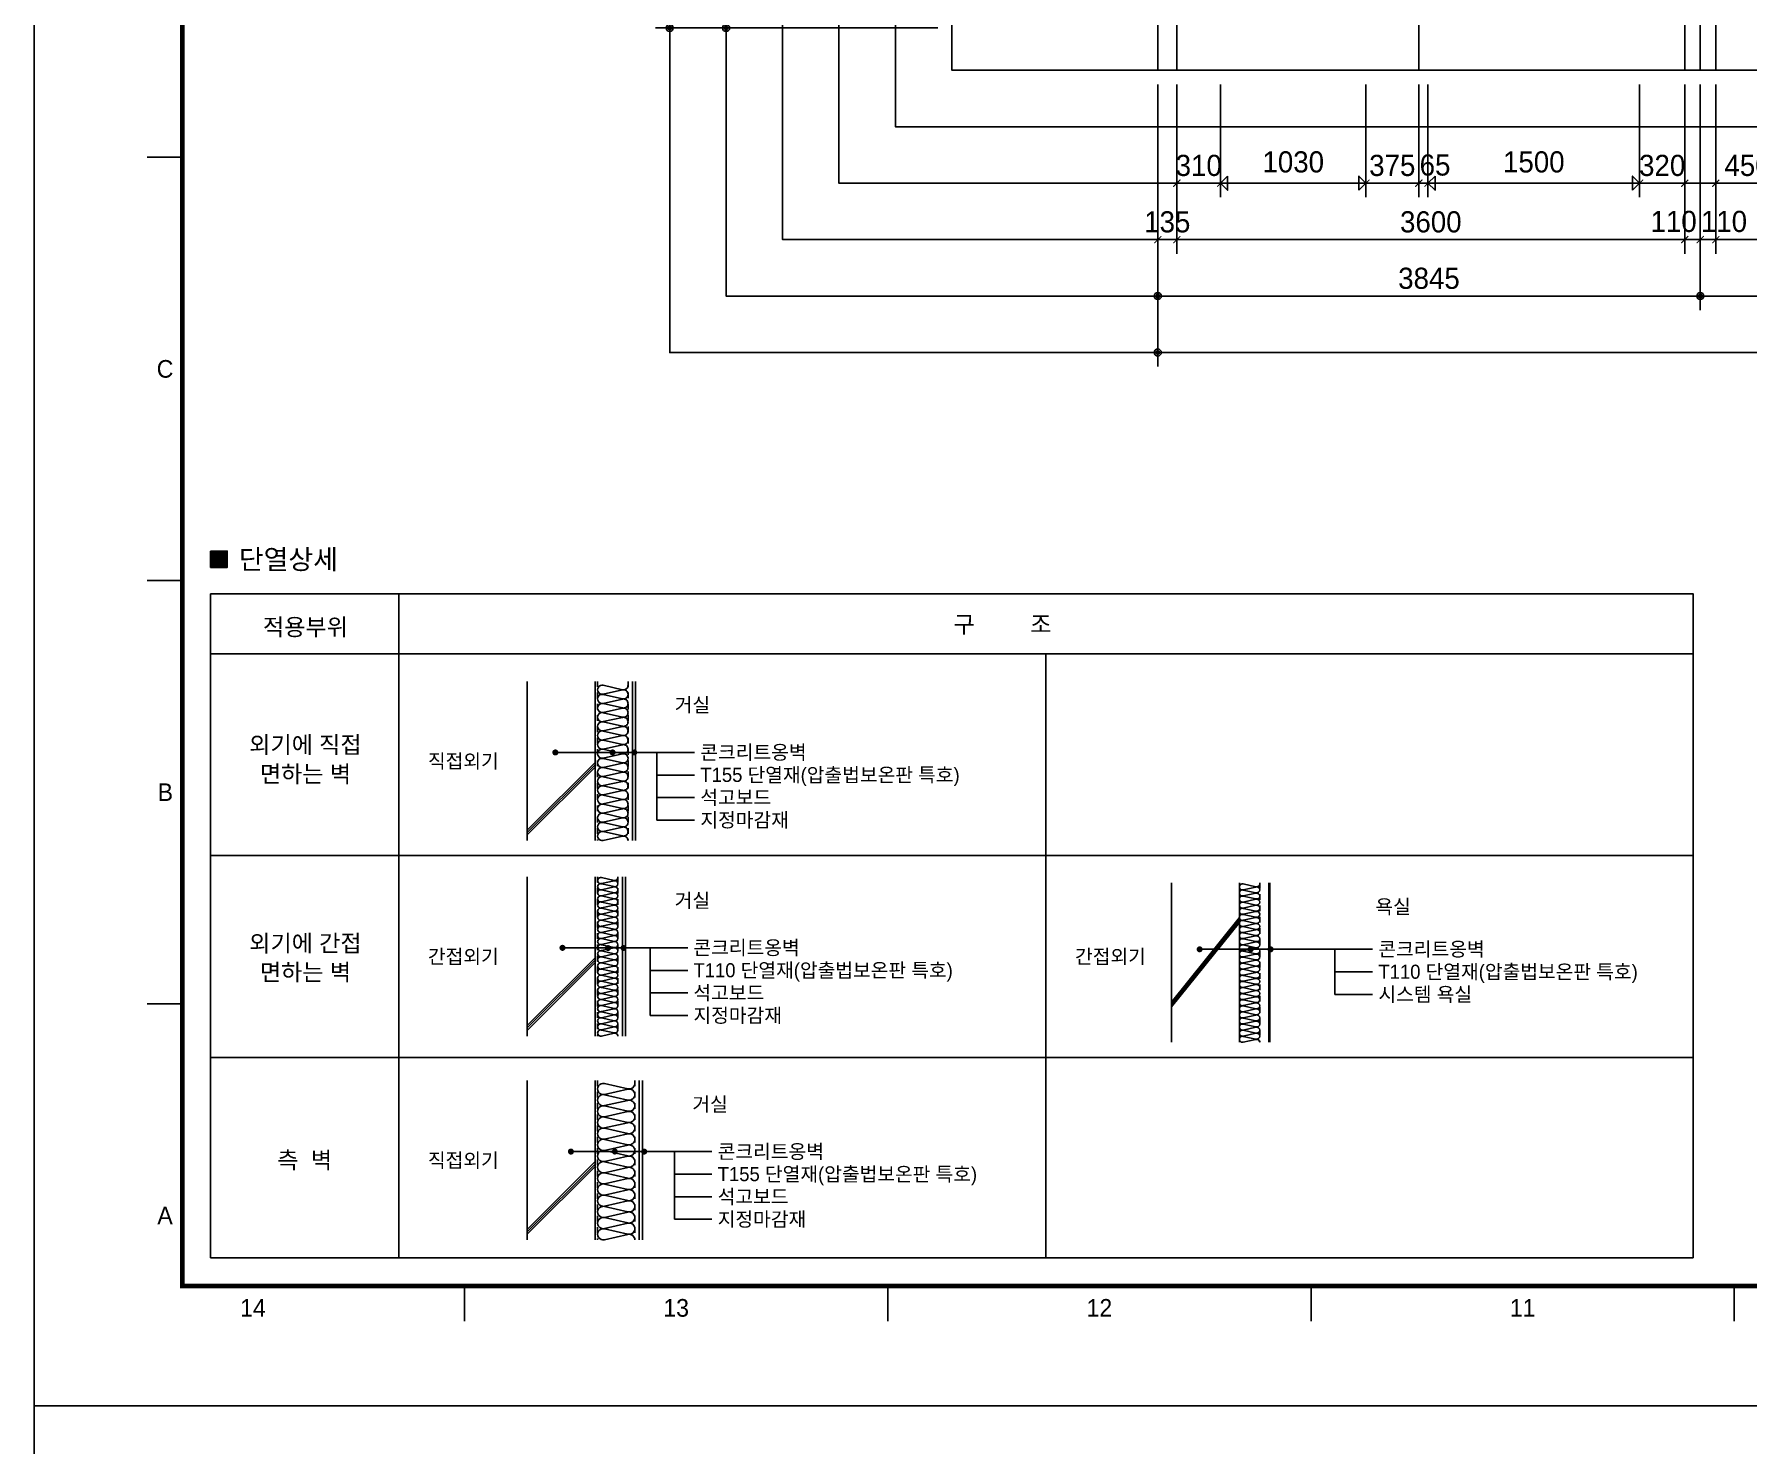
# Model space of a CAD drawing. Header units: millimetres. Extents: x -24416 to 92204, y -190080 to 23760.
# Drawn here: x 50154 to 62299, y -101255 to -91259 of the extents above; entities that cross this region are included whole.
import ezdxf
from ezdxf.enums import TextEntityAlignment as Align
from ezdxf.xclip import XClip

# ---------------------------------------------------------------- set-up
doc = ezdxf.new("R2010")
doc.units = ezdxf.units.MM
doc.header["$LTSCALE"] = 50
doc.header["$XCLIPFRAME"] = 0
for name, pattern in [('AUDIT_D_220706163347-0', [0]), ('CEN', [62, 60, -1, 0, -1]), ('HIDDEN', [2, 1, -1])]:
    doc.linetypes.add(name, pattern=pattern)
doc.layers.get('defpoints').update_dxf_attribs({"color": 139})
for name, color, linetype in [('AA-BORD-FORM', 7, 'Continuous'), ('AA-BORD-TEXT', 3, 'Continuous'), ('AA-XXXX-DIMS', 7, 'Continuous'), ('ARDM', 7, 'Continuous'), ('CEN_CON', 1, 'CEN'), ('CEN_WALL', 12, 'CEN'), ('COL', 2, 'Continuous'), ('DIM', 7, 'AUDIT_D_220706163347-0'), ('INS', 252, 'Continuous'), ('itxt', 7, 'Continuous'), ('lea', 4, 'Continuous'), ('PAT', 8, 'Continuous'), ('TEXT', 3, 'Continuous')]:
    doc.layers.add(name, color=color, linetype=linetype)
doc.layers.add('MC', color=135, linetype='Continuous', plot=False)
doc.styles.add('HAUD01', font='Dotum.ttf')
doc.styles.add('돋움', font='Dotum.ttf')
doc.styles.add('맑은고딕', font='malgun.ttf', dxfattribs={"width": 0.9})
doc.dimstyles.new('DIM-50', dxfattribs={"dimscale": 50, "dimtxt": 3, "dimasz": 1, "dimexe": 2, "dimexo": 2, "dimgap": 1, "dimtad": 1, "dimdec": 0, "dimzin": 0, "dimdsep": 46, "dimtxsty": '맑은고딕', "dimblk1": 'DIMDOT', "dimblk2": 'DIMDOT', "dimsah": 1, "dimcen": 0.09, "dimdle": 2, "dimclrd": 7, "dimclre": 7, "dimclrt": 3, "dimadec": 0, "dimazin": 0, "dimtfac": 1, "dimtdec": 0, "dimtix": 1, "dimtmove": 2, "dimatfit": 3, "dimldrblk": 'DIMDOT', "dimfxl": 1, "dimtolj": 1, "dimtzin": 0, "dimarcsym": 0})
doc.dimstyles.new('MCDIM-50', dxfattribs={"dimscale": 50, "dimtxt": 3, "dimasz": 1, "dimexe": 2, "dimexo": 2, "dimgap": 1, "dimtad": 1, "dimdec": 0, "dimzin": 0, "dimdsep": 46, "dimtxsty": '맑은고딕', "dimblk1": 'ARCHTICK', "dimblk2": 'ARCHTICK', "dimsah": 1, "dimcen": 0.09, "dimdle": 2, "dimclrd": 7, "dimclre": 7, "dimclrt": 3, "dimadec": 0, "dimazin": 0, "dimtfac": 1, "dimtdec": 0, "dimtix": 1, "dimtmove": 2, "dimatfit": 3, "dimldrblk": 'ARCHTICK', "dimfxl": 1, "dimtolj": 1, "dimtzin": 0, "dimarcsym": 0})
doc.dimstyles.new('외부100-win', dxfattribs={"dimscale": 50, "dimtxt": 3, "dimasz": 1, "dimexe": 2, "dimexo": 2.5, "dimgap": 1.5, "dimtad": 1, "dimdec": 0, "dimzin": 0, "dimdsep": 46, "dimtxsty": '맑은고딕', "dimblk": 'DO2-2', "dimblk1": 'DO2-2', "dimblk2": 'DIMDOT', "dimcen": 0.09, "dimdle": 2, "dimclrd": 7, "dimclre": 7, "dimclrt": 3, "dimadec": 0, "dimazin": 0, "dimtfac": 1, "dimtdec": 0, "dimtix": 1, "dimtmove": 2, "dimatfit": 3, "dimldrblk": 'DO2-2', "dimfxl": 1, "dimtolj": 1, "dimtzin": 0, "dimarcsym": 0})

# ---------------------------------------------------------------- blocks, each defined once
blk = doc.blocks.new('XR-FORM 청주월명')
at = {"layer": 'AA-BORD-FORM', "color": 2}
for p, q in [((21, 177), (16, 177)), ((21, 117), (16, 117)), ((21, 57), (16, 57)), ((61, 17), (61, 12)), ((121, 17), (121, 12)), ((181, 17), (181, 12)), ((241, 17), (241, 12))]:
    blk.add_line(p, q, dxfattribs=at)
at = {"layer": 'AA-BORD-FORM', "color": 1}
blk.add_lwpolyline([(0, 0), (841, 0), (841, 594), (0, 594)], close=True, dxfattribs=at)
at = {"layer": 'AA-BORD-FORM', "color": 2, "const_width": 0.682}
blk.add_lwpolyline([(21, 17), (21, 577), (821, 577), (821, 17)], close=True, dxfattribs=at)
at = {"layer": 'AA-BORD-TEXT', "color": 7, "style": 'HAUD01'}
for s, p in [('C', (18.54, 147)), ('B', (18.58, 87)), ('A', (18.54, 27)), ('14', (31, 13.9)), ('13', (91, 13.9)), ('12', (151, 13.9)), ('11', (211, 13.9))]:
    blk.add_text(s, height=2.5, dxfattribs=at).set_placement(p, align=Align.MIDDLE_CENTER)
blk = doc.blocks.new('U-121B(확장)1', base_point=(292392, -178478))
at = {"layer": 'CEN_CON'}
for p, q in [((292697, -178778), (292697, -168143)), ((296542, -178778), (296542, -168143))]:
    blk.add_line(p, q, dxfattribs=at)
at = {"layer": 'CEN_WALL'}
blk.add_line((294547, -176508), (294547, -178778), dxfattribs=at)
at = {"layer": 'MC'}
for p, q in [((292832, -178778), (292832, -168143)), ((296652, -178778), (296652, -168143)), ((296432, -178778), (296432, -173048))]:
    blk.add_line(p, q, dxfattribs=at)
blk = doc.blocks.new('Z$W@#5157158E')
at = {"layer": 'itxt'}
blk.add_hatch(color=256, dxfattribs=at).paths.add_polyline_path([(1648, 6932), (1500, 6932), (1500, 6788), (1648, 6788)])
at = {"layer": 'COL'}
for p, q in [((4306, 5778, 0), (4306, 4367, 0)), ((4906, 5778, 0), (4906, 4367, 0)), ((4306, 4047, 0), (4306, 2635, 0)), ((4906, 4047, 0), (4906, 2635, 0)), ((10015, 3992, 0), (10015, 2580, 0)), ((10615, 3992, 0), (10615, 2580, 0)), ((4306, 2242, 0), (4306, 830, 0)), ((4906, 2242, 0), (4906, 830, 0))]:
    blk.add_line(p, q, dxfattribs=at)
at = {"layer": 'INS', "elevation": 0}
for points in [[(5199, 4367, 0.481408), (5150, 4406), (4978, 4368, -1.248634), (4978, 4447), (5150, 4408, 0.481408), (5199, 4448, 0.481408), (5150, 4487), (4978, 4449, -1.248634), (4978, 4528), (5150, 4489, 0.481408), (5199, 4529, 0.481408), (5150, 4568), (4978, 4530, -1.248634), (4978, 4609), (5150, 4570, 0.481408), (5199, 4610, 0.481408), (5150, 4649), (4978, 4611, -1.248634), (4978, 4690), (5150, 4651, 0.481408), (5199, 4691, 0.481408), (5150, 4730), (4978, 4692, -1.248634), (4978, 4771), (5150, 4732, 0.481408), (5199, 4772, 0.481408), (5150, 4811), (4978, 4773, -1.248634), (4978, 4852), (5150, 4813, 0.481408), (5199, 4853, 0.481408), (5150, 4892), (4978, 4854, -1.248634), (4978, 4933), (5150, 4894, 0.481408), (5199, 4934, 0.481408), (5150, 4973), (4978, 4935, -1.248634), (4978, 5014), (5150, 4975, 0.481408), (5199, 5015, 0.481408), (5150, 5054), (4978, 5016, -1.248634), (4978, 5095), (5150, 5056, 0.481408), (5199, 5096, 0.481408), (5150, 5135), (4978, 5097, -1.248634), (4978, 5176), (5150, 5137, 0.481408), (5199, 5177, 0.481408), (5150, 5216), (4978, 5178, -1.248634), (4978, 5257), (5150, 5218, 0.481408), (5199, 5258, 0.481408), (5150, 5297), (4978, 5259, -1.248634), (4978, 5338), (5150, 5299, 0.481408), (5199, 5339, 0.481408), (5150, 5378), (4978, 5340, -1.248634), (4978, 5419), (5150, 5380, 0.481408), (5199, 5420, 0.481408), (5150, 5459), (4978, 5421, -1.248634), (4978, 5500), (5150, 5461, 0.481408), (5199, 5501, 0.481408), (5150, 5540), (4978, 5502, -1.248634), (4978, 5581), (5150, 5542, 0.481408), (5199, 5582, 0.481408), (5150, 5621), (4978, 5583, -1.248634), (4978, 5662), (5150, 5623, 0.481408), (5199, 5663, 0.481408), (5150, 5702), (4978, 5664, -1.248634), (4978, 5743), (5150, 5704, 0.481408), (5199, 5744)], [(5109, 2635, 0.481408), (5076, 2662), (4962, 2636, -1.248634), (4962, 2689), (5076, 2663, 0.481408), (5109, 2689, 0.481408), (5076, 2716), (4962, 2690, -1.248634), (4962, 2743), (5076, 2717, 0.481408), (5109, 2743, 0.481408), (5076, 2770), (4962, 2744, -1.248634), (4962, 2797), (5076, 2771, 0.481408), (5109, 2797, 0.481408), (5076, 2824), (4962, 2798, -1.248634), (4962, 2851), (5076, 2825, 0.481408), (5109, 2851, 0.481408), (5076, 2878), (4962, 2852, -1.248634), (4962, 2905), (5076, 2879, 0.481408), (5109, 2905, 0.481408), (5076, 2932), (4962, 2906, -1.248634), (4962, 2959), (5076, 2933, 0.481408), (5109, 2959, 0.481408), (5076, 2986), (4962, 2960, -1.248634), (4962, 3013), (5076, 2987, 0.481408), (5109, 3013, 0.481408), (5076, 3040), (4962, 3014, -1.248634), (4962, 3067), (5076, 3041, 0.481408), (5109, 3067, 0.481408), (5076, 3094), (4962, 3068, -1.248634), (4962, 3121), (5076, 3095, 0.481408), (5109, 3121, 0.481408), (5076, 3148), (4962, 3122, -1.248634), (4962, 3175), (5076, 3149, 0.481408), (5109, 3175, 0.481408), (5076, 3202), (4962, 3176, -1.248634), (4962, 3229), (5076, 3203, 0.481408), (5109, 3229, 0.481408), (5076, 3256), (4962, 3230, -1.248634), (4962, 3283), (5076, 3257, 0.481408), (5109, 3283, 0.481408), (5076, 3310), (4962, 3284, -1.248634), (4962, 3337), (5076, 3311, 0.481408), (5109, 3337, 0.481408), (5076, 3364), (4962, 3338, -1.248634), (4962, 3391), (5076, 3365, 0.481408), (5109, 3391, 0.481408), (5076, 3418), (4962, 3392, -1.248634), (4962, 3445), (5076, 3419, 0.481408), (5109, 3445, 0.481408), (5076, 3472), (4962, 3446, -1.248634), (4962, 3499), (5076, 3473, 0.481408), (5109, 3499, 0.481408), (5076, 3526), (4962, 3500, -1.248634), (4962, 3553), (5076, 3527, 0.481408), (5109, 3553, 0.481408), (5076, 3580), (4962, 3554, -1.248634), (4962, 3607), (5076, 3581, 0.481408), (5109, 3607, 0.481408), (5076, 3634), (4962, 3608, -1.248634), (4962, 3661), (5076, 3635, 0.481408), (5109, 3661, 0.481408), (5076, 3688), (4962, 3662, -1.248634), (4962, 3715), (5076, 3689, 0.481408), (5109, 3715, 0.481408), (5076, 3742), (4962, 3716, -1.248634), (4962, 3769), (5076, 3743, 0.481408), (5109, 3769, 0.481408), (5076, 3796), (4962, 3770, -1.248634), (4962, 3823), (5076, 3797, 0.481408), (5109, 3823, 0.481408), (5076, 3850), (4962, 3824, -1.248634), (4962, 3877), (5076, 3851, 0.481408), (5109, 3877, 0.481408), (5076, 3904), (4962, 3878, -1.248634), (4962, 3931), (5076, 3905, 0.481408), (5109, 3931, 0.481408), (5076, 3958), (4962, 3932, -1.248634), (4962, 3985), (5076, 3959, 0.481408), (5109, 3985, 0.481408), (5076, 4012), (4962, 3986, -1.248634), (4962, 4039), (5076, 4013, 0.481408), (5109, 4039)], [(10795, 2580, 0.481408), (10762, 2606), (10648, 2581, -1.248634), (10648, 2633), (10762, 2608, 0.481408), (10795, 2634, 0.481408), (10762, 2660), (10648, 2635, -1.248634), (10648, 2687), (10762, 2662, 0.481408), (10795, 2688, 0.481408), (10762, 2714), (10648, 2689, -1.248634), (10648, 2741), (10762, 2716, 0.481408), (10795, 2742, 0.481408), (10762, 2768), (10648, 2743, -1.248634), (10648, 2795), (10762, 2770, 0.481408), (10795, 2796, 0.481408), (10762, 2822), (10648, 2797, -1.248634), (10648, 2849), (10762, 2824, 0.481408), (10795, 2850, 0.481408), (10762, 2876), (10648, 2851, -1.248634), (10648, 2903), (10762, 2878, 0.481408), (10795, 2904, 0.481408), (10762, 2930), (10648, 2905, -1.248634), (10648, 2957), (10762, 2932, 0.481408), (10795, 2958, 0.481408), (10762, 2984), (10648, 2959, -1.248634), (10648, 3011), (10762, 2986, 0.481408), (10795, 3012, 0.481408), (10762, 3038), (10648, 3013, -1.248634), (10648, 3065), (10762, 3040, 0.481408), (10795, 3066, 0.481408), (10762, 3092), (10648, 3067, -1.248634), (10648, 3119), (10762, 3094, 0.481408), (10795, 3120, 0.481408), (10762, 3146), (10648, 3121, -1.248634), (10648, 3173), (10762, 3148, 0.481408), (10795, 3174, 0.481408), (10762, 3200), (10648, 3175, -1.248634), (10648, 3227), (10762, 3202, 0.481408), (10795, 3228, 0.481408), (10762, 3254), (10648, 3229, -1.248634), (10648, 3281), (10762, 3256, 0.481408), (10795, 3282, 0.481408), (10762, 3308), (10648, 3283, -1.248634), (10648, 3335), (10762, 3310, 0.481408), (10795, 3336, 0.481408), (10762, 3362), (10648, 3337, -1.248634), (10648, 3389), (10762, 3364, 0.481408), (10795, 3390, 0.481408), (10762, 3416), (10648, 3391, -1.248634), (10648, 3443), (10762, 3418, 0.481408), (10795, 3444, 0.481408), (10762, 3470), (10648, 3445, -1.248634), (10648, 3497), (10762, 3472, 0.481408), (10795, 3498, 0.481408), (10762, 3524), (10648, 3499, -1.248634), (10648, 3551), (10762, 3526, 0.481408), (10795, 3552, 0.481408), (10762, 3578), (10648, 3553, -1.248634), (10648, 3605), (10762, 3580, 0.481408), (10795, 3606, 0.481408), (10762, 3632), (10648, 3607, -1.248634), (10648, 3659), (10762, 3634, 0.481408), (10795, 3660, 0.481408), (10762, 3686), (10648, 3661, -1.248634), (10648, 3713), (10762, 3688, 0.481408), (10795, 3714, 0.481408), (10762, 3740), (10648, 3715, -1.248634), (10648, 3767), (10762, 3742, 0.481408), (10795, 3768, 0.481408), (10762, 3794), (10648, 3769, -1.248634), (10648, 3821), (10762, 3796, 0.481408), (10795, 3822, 0.481408), (10762, 3848), (10648, 3823, -1.248634), (10648, 3875), (10762, 3850, 0.481408), (10795, 3876, 0.481408), (10762, 3902), (10648, 3877, -1.248634), (10648, 3929), (10762, 3904, 0.481408), (10795, 3930, 0.481408), (10762, 3956), (10648, 3931, -1.248634), (10648, 3983), (10762, 3958, 0.481408), (10795, 3984)], [(5259, 830, 0.481408), (5198, 878), (4989, 831, -1.248634), (4989, 928), (5198, 881, 0.481408), (5259, 929, 0.481408), (5198, 977), (4989, 930, -1.248634), (4989, 1027), (5198, 980, 0.481408), (5259, 1028, 0.481408), (5198, 1076), (4989, 1029, -1.248634), (4989, 1126), (5198, 1079, 0.481408), (5259, 1127, 0.481408), (5198, 1175), (4989, 1128, -1.248634), (4989, 1225), (5198, 1178, 0.481408), (5259, 1226, 0.481408), (5198, 1274), (4989, 1227, -1.248634), (4989, 1324), (5198, 1277, 0.481408), (5259, 1325, 0.481408), (5198, 1373), (4989, 1326, -1.248634), (4989, 1423), (5198, 1376, 0.481408), (5259, 1424, 0.481408), (5198, 1472), (4989, 1425, -1.248634), (4989, 1522), (5198, 1475, 0.481408), (5259, 1523, 0.481408), (5198, 1571), (4989, 1524, -1.248634), (4989, 1621), (5198, 1574, 0.481408), (5259, 1622, 0.481408), (5198, 1670), (4989, 1623, -1.248634), (4989, 1720), (5198, 1673, 0.481408), (5259, 1721, 0.481408), (5198, 1769), (4989, 1722, -1.248634), (4989, 1819), (5198, 1772, 0.481408), (5259, 1820, 0.481408), (5198, 1868), (4989, 1821, -1.248634), (4989, 1918), (5198, 1871, 0.481408), (5259, 1919, 0.481408), (5198, 1967), (4989, 1920, -1.248634), (4989, 2017), (5198, 1970, 0.481408), (5259, 2018, 0.481408), (5198, 2066), (4989, 2019, -1.248634), (4989, 2116), (5198, 2069, 0.481408), (5259, 2117, 0.481408), (5198, 2165), (4989, 2118, -1.248634), (4989, 2215), (5198, 2168, 0.481408), (5259, 2216)]]:
    blk.add_lwpolyline(points, format="xyb", dxfattribs=at)
at = {"layer": 'itxt'}
for p, q in [((1500, 6554, 0), (1500, 671, 0)), ((3167, 6554, 0), (3167, 671, 0)), ((8901, 6021, 0), (8901, 671, 0))]:
    blk.add_line(p, q, dxfattribs=at)
at = {"layer": 'itxt', "elevation": 0}
for points in [[(1500, 6932), (1648, 6932), (1648, 6788), (1500, 6788)], [(1500, 6554), (14635, 6554), (14635, 671), (1500, 671)]]:
    blk.add_lwpolyline(points, close=True, dxfattribs=at)
for points in [[(1500, 6021), (14635, 6021)], [(1500, 4234), (14635, 4234)], [(1500, 2447), (14635, 2447)]]:
    blk.add_lwpolyline(points, dxfattribs=at)
at = {"layer": 'lea'}
for p, q in [((5455, 5148, 0), (5455, 4548, 0)), ((5394, 3417, 0), (5394, 2817, 0)), ((11462, 3404, 0), (11462, 3004, 0)), ((5609, 1612, 0), (5609, 1012, 0))]:
    blk.add_line(p, q, dxfattribs=at)
at = {"layer": 'lea', "const_width": 26.7, "elevation": 0}
for points in [[(4541, 5148, 1), (4568, 5148, 1)], [(5048, 5148, 1), (5075, 5148, 1)], [(5241, 5148, 1), (5267, 5148, 1)], [(4604, 3417, 1), (4631, 3417, 1)], [(5008, 3415, 1), (5034, 3415, 1)], [(5145, 3416, 1), (5171, 3416, 1)], [(10250, 3404, 1), (10276, 3404, 1)], [(10701, 3404, 1), (10728, 3404, 1)], [(10878, 3404, 1), (10905, 3404, 1)], [(4679, 1612, 1), (4706, 1612, 1)], [(5068, 1612, 1), (5094, 1612, 1)], [(5328, 1612, 1), (5355, 1612, 1)]]:
    blk.add_lwpolyline(points, format="xyb", close=True, dxfattribs=at)
at = {"layer": 'lea', "elevation": 0}
for points in [[(4554, 5148), (5788, 5148)], [(5455, 4948), (5788, 4948)], [(5455, 4748), (5788, 4748)], [(5455, 4548), (5788, 4548)], [(4618, 3417), (5727, 3417)], [(10270, 3404), (11796, 3404)], [(5394, 3217), (5727, 3217)], [(11462, 3204), (11796, 3204)], [(5394, 3017), (5727, 3017)], [(11462, 3004), (11796, 3004)], [(5394, 2817), (5727, 2817)], [(4693, 1612), (5942, 1612)], [(5609, 1412), (5942, 1412)], [(5609, 1212), (5942, 1212)], [(5609, 1012), (5942, 1012)]]:
    blk.add_lwpolyline(points, dxfattribs=at)
at = {"layer": 'PAT', "color": 0, "linetype": 'HIDDEN'}
for p, q in [((4929, 5778, 0), (4929, 4367, 0)), ((5199, 5778, 0), (5199, 4367, 0)), ((4929, 4047, 0), (4929, 2635, 0)), ((5109, 4047, 0), (5109, 2635, 0)), ((10795, 3992, 0), (10795, 2580, 0)), ((4929, 2242, 0), (4929, 830, 0)), ((5259, 2242, 0), (5259, 830, 0))]:
    blk.add_line(p, q, dxfattribs=at)
at = {"layer": 'PAT', "color": 6}
for p, q in [((5238, 5778, 0), (5238, 4367, 0)), ((5266, 5778, 0), (5266, 4367, 0)), ((5148, 4047, 0), (5148, 2635, 0)), ((5176, 4047, 0), (5176, 2635, 0)), ((10876, 3992, 0), (10876, 2580, 0)), ((10885, 3992, 0), (10885, 2580, 0)), ((5298, 2242, 0), (5298, 830, 0)), ((5326, 2242, 0), (5326, 830, 0))]:
    blk.add_line(p, q, dxfattribs=at)
at = {"layer": 'PAT', "color": 1}
for p, q in [((4306, 4460, 0), (4906, 5060, 0)), ((4306, 4438, 0), (4906, 5038, 0)), ((4306, 4417, 0), (4906, 5017, 0)), ((10015, 2935, 0), (10615, 3685, 0)), ((10015, 2914, 0), (10615, 3664, 0)), ((10015, 2893, 0), (10615, 3643, 0)), ((4306, 2728, 0), (4906, 3328, 0)), ((4306, 2707, 0), (4906, 3307, 0)), ((4306, 2686, 0), (4906, 3286, 0)), ((4306, 923, 0), (4906, 1523, 0)), ((4306, 902, 0), (4906, 1502, 0)), ((4306, 880, 0), (4906, 1480, 0))]:
    blk.add_line(p, q, dxfattribs=at)
at = {"layer": 'itxt', "linetype": 'Continuous', "style": '돋움'}
for s, p in [('거실', (5612, 5569, 0)), ('거실', (5612, 3837, 0)), ('욕실', (11820, 3782, 0)), ('거실', (5768, 2032, 0))]:
    blk.add_text(s, height=125, dxfattribs=at).set_placement(p, align=Align.MIDDLE_LEFT)
for s, p in [('콘크리트옹벽', (5839, 5087, 0)), ('T155 단열재(압출법보온판 특호)', (5839, 4887, 0)), ('석고보드', (5839, 4687, 0)), ('지정마감재', (5839, 4487, 0)), ('콘크리트옹벽', (5778, 3356, 0)), ('콘크리트옹벽', (11847, 3343, 0)), ('T110 단열재(압출법보온판 특호)', (5778, 3156, 0)), ('T110 단열재(압출법보온판 특호)', (11847, 3143, 0)), ('석고보드', (5778, 2956, 0)), ('시스템 욕실', (11847, 2943, 0)), ('지정마감재', (5778, 2756, 0)), ('콘크리트옹벽', (5993, 1550, 0)), ('T155 단열재(압출법보온판 특호)', (5993, 1350, 0)), ('석고보드', (5993, 1150, 0)), ('지정마감재', (5993, 950, 0))]:
    blk.add_text(s, height=125, dxfattribs=at).set_placement(p)
for s, p in [('직접외기', (3739, 5073, 0)), ('간접외기', (3739, 3341, 0)), ('간접외기', (9473, 3341, 0)), ('직접외기', (3739, 1536, 0))]:
    blk.add_text(s, height=125, dxfattribs=at).set_placement(p, align=Align.MIDDLE)
at = {"layer": 'TEXT', "style": '돋움'}
for s, height, p in [('단열상세', 175, (2189, 6859, 0)), ('적용부위', 150, (2340, 6259, 0)), ('구         조', 150, (8516, 6284, 0)), ('외기에 직접', 150, (2340, 5216, 0)), ('면하는 벽', 150, (2340, 4958, 0)), ('외기에 간접', 150, (2340, 3458, 0)), ('면하는 벽', 150, (2340, 3201, 0)), ('측  벽', 150, (2333, 1536, 0))]:
    blk.add_text(s, height=height, dxfattribs=at).set_placement(p, align=Align.MIDDLE_CENTER)
blk = doc.blocks.new('DIMDOT')
at = {"layer": 'AA-XXXX-DIMS'}
for p, q in [((-1.5, 0), (1.5, 0)), ((0, -1.5), (0, 1.5))]:
    blk.add_line(p, q, dxfattribs=at)
for radius in [0.5, 0.25]:
    blk.add_circle((0, 0), radius, dxfattribs=at)
blk = doc.blocks.new('*D265')
at = {"layer": 'defpoints', "color": 0, "transparency": 16777216}
for p in [(11051, -115274), (14896, -115274), (14896, -116874)]:
    blk.add_point(p, dxfattribs=at)
at = {"layer": 'DIM', "color": 7, "lineweight": -2, "transparency": 16777216}
for p, q in [((11051, -115374), (11051, -116974)), ((14896, -115374), (14896, -116974)), ((11101, -116874), (14846, -116874))]:
    blk.add_line(p, q, dxfattribs=at)
at = {"layer": 'DIM', "color": 7, "lineweight": -2, "transparency": 16777216, "xscale": 50, "yscale": 50, "zscale": 50, "rotation": 180}
blk.add_blockref('DIMDOT', (11051, -116874), dxfattribs=at)
at = {"layer": 'DIM', "color": 7, "lineweight": -2, "transparency": 16777216, "xscale": 50, "yscale": 50, "zscale": 50}
blk.add_blockref('DIMDOT', (14896, -116874), dxfattribs=at)
at = {"layer": 'DIM', "color": 3, "transparency": 16777216, "insert": (12973, -116749), "char_height": 150, "attachment_point": 5, "style": 'HAUD01'}
blk.add_mtext('\\A1;3845', dxfattribs=at)
blk = doc.blocks.new('*D266')
at = {"layer": 'defpoints', "color": 0, "transparency": 16777216}
for p in [(14896, -115274), (19316, -115274), (19316, -116874)]:
    blk.add_point(p, dxfattribs=at)
at = {"layer": 'DIM', "color": 7, "lineweight": -2, "transparency": 16777216}
for p, q in [((14896, -115374), (14896, -116974)), ((19316, -115374), (19316, -116974)), ((14946, -116874), (19266, -116874))]:
    blk.add_line(p, q, dxfattribs=at)
at = {"layer": 'DIM', "color": 7, "lineweight": -2, "transparency": 16777216, "xscale": 50, "yscale": 50, "zscale": 50, "rotation": 180}
blk.add_blockref('DIMDOT', (14896, -116874), dxfattribs=at)
at = {"layer": 'DIM', "color": 7, "lineweight": -2, "transparency": 16777216, "xscale": 50, "yscale": 50, "zscale": 50}
blk.add_blockref('DIMDOT', (19316, -116874), dxfattribs=at)
at = {"layer": 'DIM', "color": 3, "transparency": 16777216, "insert": (17106, -116749), "char_height": 150, "attachment_point": 5, "style": 'HAUD01'}
blk.add_mtext('\\A1;4420', dxfattribs=at)
blk = doc.blocks.new('*D272')
at = {"layer": 'defpoints', "color": 0, "transparency": 16777216}
for p in [(11051, -115274), (35616, -115274), (35616, -117274)]:
    blk.add_point(p, dxfattribs=at)
at = {"layer": 'DIM', "color": 7, "lineweight": -2, "transparency": 16777216}
for p, q in [((11051, -115374), (11051, -117374)), ((35616, -115374), (35616, -117374)), ((11101, -117274), (35566, -117274))]:
    blk.add_line(p, q, dxfattribs=at)
at = {"layer": 'DIM', "color": 7, "lineweight": -2, "transparency": 16777216, "xscale": 50, "yscale": 50, "zscale": 50, "rotation": 180}
blk.add_blockref('DIMDOT', (11051, -117274), dxfattribs=at)
at = {"layer": 'DIM', "color": 7, "lineweight": -2, "transparency": 16777216, "xscale": 50, "yscale": 50, "zscale": 50}
blk.add_blockref('DIMDOT', (35616, -117274), dxfattribs=at)
at = {"layer": 'DIM', "color": 3, "transparency": 16777216, "insert": (23333, -117149), "char_height": 150, "attachment_point": 5, "style": 'HAUD01'}
blk.add_mtext('\\A1;24565', dxfattribs=at)
blk = doc.blocks.new('_ArchTick')
at = {"color": 0, "linetype": 'ByBlock', "const_width": 0.15}
blk.add_lwpolyline([(-0.5, -0.5), (0.5, 0.5)], dxfattribs=at)
blk = doc.blocks.new('*D273')
at = {"layer": 'defpoints', "color": 0, "linetype": 'ByBlock', "transparency": 16777216}
for p in [(11051, -115274), (11186, -115274), (11186, -116474)]:
    blk.add_point(p, dxfattribs=at)
at = {"layer": 'DIM', "color": 7, "linetype": 'ByBlock', "lineweight": -2, "transparency": 16777216}
for p, q in [((11051, -115374), (11051, -116574)), ((11186, -115374), (11186, -116574)), ((11051, -116474), (11001, -116474)), ((11051, -116474), (11186, -116474)), ((11186, -116474), (11236, -116474))]:
    blk.add_line(p, q, dxfattribs=at)
at = {"layer": 'DIM', "color": 7, "linetype": 'ByBlock', "lineweight": -2, "transparency": 16777216, "xscale": 50, "yscale": 50, "zscale": 50}
blk.add_blockref('_ArchTick', (11051, -116474), dxfattribs=at)
at = {"layer": 'DIM', "color": 7, "linetype": 'ByBlock', "lineweight": -2, "transparency": 16777216, "xscale": 50, "yscale": 50, "zscale": 50, "rotation": 180}
blk.add_blockref('_ArchTick', (11186, -116474), dxfattribs=at)
at = {"layer": 'DIM', "color": 3, "linetype": 'ByBlock', "transparency": 16777216, "insert": (11118, -116349), "char_height": 150, "attachment_point": 5, "style": 'HAUD01'}
blk.add_mtext('\\A1;135', dxfattribs=at)
blk = doc.blocks.new('*D274')
at = {"layer": 'defpoints', "color": 0, "linetype": 'ByBlock', "transparency": 16777216}
for p in [(11186, -115274), (14786, -115274), (14786, -116474)]:
    blk.add_point(p, dxfattribs=at)
at = {"layer": 'DIM', "color": 7, "linetype": 'ByBlock', "lineweight": -2, "transparency": 16777216}
for p, q in [((11186, -115374), (11186, -116574)), ((14786, -115374), (14786, -116574)), ((11086, -116474), (14886, -116474))]:
    blk.add_line(p, q, dxfattribs=at)
at = {"layer": 'DIM', "color": 7, "linetype": 'ByBlock', "lineweight": -2, "transparency": 16777216, "xscale": 50, "yscale": 50, "zscale": 50, "rotation": 180}
blk.add_blockref('_ArchTick', (11186, -116474), dxfattribs=at)
at = {"layer": 'DIM', "color": 7, "linetype": 'ByBlock', "lineweight": -2, "transparency": 16777216, "xscale": 50, "yscale": 50, "zscale": 50}
blk.add_blockref('_ArchTick', (14786, -116474), dxfattribs=at)
at = {"layer": 'DIM', "color": 3, "linetype": 'ByBlock', "transparency": 16777216, "insert": (12986, -116349), "char_height": 150, "attachment_point": 5, "style": 'HAUD01'}
blk.add_mtext('\\A1;3600', dxfattribs=at)
blk = doc.blocks.new('*D275')
at = {"layer": 'defpoints', "color": 0, "linetype": 'ByBlock', "transparency": 16777216}
for p in [(14786, -115274), (14896, -115274), (14896, -116474)]:
    blk.add_point(p, dxfattribs=at)
at = {"layer": 'DIM', "color": 7, "linetype": 'ByBlock', "lineweight": -2, "transparency": 16777216}
for p, q in [((14786, -115374), (14786, -116574)), ((14896, -115374), (14896, -116574)), ((14686, -116474), (14996, -116474))]:
    blk.add_line(p, q, dxfattribs=at)
at = {"layer": 'DIM', "color": 7, "linetype": 'ByBlock', "lineweight": -2, "transparency": 16777216, "xscale": 50, "yscale": 50, "zscale": 50, "rotation": 180}
blk.add_blockref('_ArchTick', (14786, -116474), dxfattribs=at)
at = {"layer": 'DIM', "color": 7, "linetype": 'ByBlock', "lineweight": -2, "transparency": 16777216, "xscale": 50, "yscale": 50, "zscale": 50}
blk.add_blockref('_ArchTick', (14896, -116474), dxfattribs=at)
at = {"layer": 'DIM', "color": 3, "linetype": 'ByBlock', "transparency": 16777216, "insert": (14707, -116346), "char_height": 150, "attachment_point": 5, "style": 'HAUD01'}
blk.add_mtext('\\A1;110', dxfattribs=at)
blk = doc.blocks.new('*D276')
at = {"layer": 'defpoints', "color": 0, "linetype": 'ByBlock', "transparency": 16777216}
for p in [(14896, -115274), (15006, -115274), (15006, -116474)]:
    blk.add_point(p, dxfattribs=at)
at = {"layer": 'DIM', "color": 7, "linetype": 'ByBlock', "lineweight": -2, "transparency": 16777216}
for p, q in [((14896, -115374), (14896, -116574)), ((15006, -115374), (15006, -116574)), ((14796, -116474), (15106, -116474))]:
    blk.add_line(p, q, dxfattribs=at)
at = {"layer": 'DIM', "color": 7, "linetype": 'ByBlock', "lineweight": -2, "transparency": 16777216, "xscale": 50, "yscale": 50, "zscale": 50, "rotation": 180}
blk.add_blockref('_ArchTick', (14896, -116474), dxfattribs=at)
at = {"layer": 'DIM', "color": 7, "linetype": 'ByBlock', "lineweight": -2, "transparency": 16777216, "xscale": 50, "yscale": 50, "zscale": 50}
blk.add_blockref('_ArchTick', (15006, -116474), dxfattribs=at)
at = {"layer": 'DIM', "color": 3, "linetype": 'ByBlock', "transparency": 16777216, "insert": (15064, -116346), "char_height": 150, "attachment_point": 5, "style": 'HAUD01'}
blk.add_mtext('\\A1;110', dxfattribs=at)
blk = doc.blocks.new('*D277')
at = {"layer": 'defpoints', "color": 0, "linetype": 'ByBlock', "transparency": 16777216}
for p in [(15006, -115274), (19206, -115274), (19206, -116474)]:
    blk.add_point(p, dxfattribs=at)
at = {"layer": 'DIM', "color": 7, "linetype": 'ByBlock', "lineweight": -2, "transparency": 16777216}
for p, q in [((15006, -115374), (15006, -116574)), ((19206, -115374), (19206, -116574)), ((14906, -116474), (19306, -116474))]:
    blk.add_line(p, q, dxfattribs=at)
at = {"layer": 'DIM', "color": 7, "linetype": 'ByBlock', "lineweight": -2, "transparency": 16777216, "xscale": 50, "yscale": 50, "zscale": 50, "rotation": 180}
blk.add_blockref('_ArchTick', (15006, -116474), dxfattribs=at)
at = {"layer": 'DIM', "color": 7, "linetype": 'ByBlock', "lineweight": -2, "transparency": 16777216, "xscale": 50, "yscale": 50, "zscale": 50}
blk.add_blockref('_ArchTick', (19206, -116474), dxfattribs=at)
at = {"layer": 'DIM', "color": 3, "linetype": 'ByBlock', "transparency": 16777216, "insert": (17106, -116349), "char_height": 150, "attachment_point": 5, "style": 'HAUD01'}
blk.add_mtext('\\A1;4200', dxfattribs=at)
blk = doc.blocks.new('*D288')
at = {"layer": 'defpoints', "color": 0, "linetype": 'ByBlock', "transparency": 16777216}
for p in [(11186, -115274), (11496, -115274), (11496, -116074)]:
    blk.add_point(p, dxfattribs=at)
at = {"layer": 'DIM', "color": 7, "linetype": 'ByBlock', "lineweight": -2, "transparency": 16777216}
for p, q in [((11186, -115374), (11186, -116174)), ((11496, -115374), (11496, -116174)), ((11186, -116074), (11136, -116074)), ((11186, -116074), (11496, -116074)), ((11496, -116074), (11546, -116074))]:
    blk.add_line(p, q, dxfattribs=at)
at = {"layer": 'DIM', "color": 7, "linetype": 'ByBlock', "lineweight": -2, "transparency": 16777216, "xscale": 50, "yscale": 50, "zscale": 50}
blk.add_blockref('_ArchTick', (11186, -116074), dxfattribs=at)
at = {"layer": 'DIM', "color": 7, "linetype": 'ByBlock', "lineweight": -2, "transparency": 16777216, "xscale": 50, "yscale": 50, "zscale": 50, "rotation": 180}
blk.add_blockref('_ArchTick', (11496, -116074), dxfattribs=at)
at = {"layer": 'DIM', "color": 3, "linetype": 'ByBlock', "transparency": 16777216, "insert": (11341, -115949), "char_height": 150, "attachment_point": 5, "style": 'HAUD01'}
blk.add_mtext('\\A1;310', dxfattribs=at)
blk = doc.blocks.new('DO2-2')
at = {"layer": 'ARDM'}
blk.add_line((0, 0), (-2, 0), dxfattribs=at)
blk.add_lwpolyline([(-1, -1), (-1, 1), (0, 0)], close=True, dxfattribs=at)
blk = doc.blocks.new('*D289')
at = {"layer": 'defpoints', "color": 0, "linetype": 'ByBlock', "transparency": 16777216}
for p in [(11496, -115274), (12526, -115274), (12526, -116074)]:
    blk.add_point(p, dxfattribs=at)
at = {"layer": 'DIM', "color": 7, "linetype": 'ByBlock', "lineweight": -2, "transparency": 16777216}
for p, q in [((11496, -115399), (11496, -116174)), ((12526, -115399), (12526, -116174)), ((11546, -116074), (12476, -116074))]:
    blk.add_line(p, q, dxfattribs=at)
at = {"layer": 'DIM', "color": 7, "linetype": 'ByBlock', "lineweight": -2, "transparency": 16777216, "xscale": 50, "yscale": 50, "zscale": 50, "rotation": 180}
blk.add_blockref('DO2-2', (11496, -116074), dxfattribs=at)
at = {"layer": 'DIM', "color": 7, "linetype": 'ByBlock', "lineweight": -2, "transparency": 16777216, "xscale": 50, "yscale": 50, "zscale": 50}
blk.add_blockref('DO2-2', (12526, -116074), dxfattribs=at)
at = {"layer": 'DIM', "color": 3, "linetype": 'ByBlock', "transparency": 16777216, "insert": (12011, -115924), "char_height": 150, "attachment_point": 5, "style": 'HAUD01'}
blk.add_mtext('\\A1;1030', dxfattribs=at)
blk = doc.blocks.new('*D290')
at = {"layer": 'defpoints', "color": 0, "linetype": 'ByBlock', "transparency": 16777216}
for p in [(12526, -115274), (12901, -115274), (12901, -116074)]:
    blk.add_point(p, dxfattribs=at)
at = {"layer": 'DIM', "color": 7, "linetype": 'ByBlock', "lineweight": -2, "transparency": 16777216}
for p, q in [((12526, -115374), (12526, -116174)), ((12901, -115374), (12901, -116174)), ((12526, -116074), (12476, -116074)), ((12526, -116074), (12901, -116074)), ((12901, -116074), (12951, -116074))]:
    blk.add_line(p, q, dxfattribs=at)
at = {"layer": 'DIM', "color": 7, "linetype": 'ByBlock', "lineweight": -2, "transparency": 16777216, "xscale": 50, "yscale": 50, "zscale": 50}
blk.add_blockref('_ArchTick', (12526, -116074), dxfattribs=at)
at = {"layer": 'DIM', "color": 7, "linetype": 'ByBlock', "lineweight": -2, "transparency": 16777216, "xscale": 50, "yscale": 50, "zscale": 50, "rotation": 180}
blk.add_blockref('_ArchTick', (12901, -116074), dxfattribs=at)
at = {"layer": 'DIM', "color": 3, "linetype": 'ByBlock', "transparency": 16777216, "insert": (12713, -115949), "char_height": 150, "attachment_point": 5, "style": 'HAUD01'}
blk.add_mtext('\\A1;375', dxfattribs=at)
blk = doc.blocks.new('*D291')
at = {"layer": 'defpoints', "color": 0, "linetype": 'ByBlock', "transparency": 16777216}
for p in [(12901, -115274), (12966, -115274), (12966, -116074)]:
    blk.add_point(p, dxfattribs=at)
at = {"layer": 'DIM', "color": 7, "linetype": 'ByBlock', "lineweight": -2, "transparency": 16777216}
for p, q in [((12901, -115374), (12901, -116174)), ((12966, -115374), (12966, -116174)), ((12901, -116074), (12851, -116074)), ((12901, -116074), (12966, -116074)), ((12966, -116074), (13016, -116074))]:
    blk.add_line(p, q, dxfattribs=at)
at = {"layer": 'DIM', "color": 7, "linetype": 'ByBlock', "lineweight": -2, "transparency": 16777216, "xscale": 50, "yscale": 50, "zscale": 50}
blk.add_blockref('_ArchTick', (12901, -116074), dxfattribs=at)
at = {"layer": 'DIM', "color": 7, "linetype": 'ByBlock', "lineweight": -2, "transparency": 16777216, "xscale": 50, "yscale": 50, "zscale": 50, "rotation": 180}
blk.add_blockref('_ArchTick', (12966, -116074), dxfattribs=at)
at = {"layer": 'DIM', "color": 3, "linetype": 'ByBlock', "transparency": 16777216, "insert": (13016, -115946), "char_height": 150, "attachment_point": 5, "style": 'HAUD01'}
blk.add_mtext('\\A1;65', dxfattribs=at)
blk = doc.blocks.new('*D292')
at = {"layer": 'defpoints', "color": 0, "linetype": 'ByBlock', "transparency": 16777216}
for p in [(12966, -115274), (14466, -115274), (14466, -116074)]:
    blk.add_point(p, dxfattribs=at)
at = {"layer": 'DIM', "color": 7, "linetype": 'ByBlock', "lineweight": -2, "transparency": 16777216}
for p, q in [((12966, -115399), (12966, -116174)), ((14466, -115399), (14466, -116174)), ((13016, -116074), (14416, -116074))]:
    blk.add_line(p, q, dxfattribs=at)
at = {"layer": 'DIM', "color": 7, "linetype": 'ByBlock', "lineweight": -2, "transparency": 16777216, "xscale": 50, "yscale": 50, "zscale": 50, "rotation": 180}
blk.add_blockref('DO2-2', (12966, -116074), dxfattribs=at)
at = {"layer": 'DIM', "color": 7, "linetype": 'ByBlock', "lineweight": -2, "transparency": 16777216, "xscale": 50, "yscale": 50, "zscale": 50}
blk.add_blockref('DO2-2', (14466, -116074), dxfattribs=at)
at = {"layer": 'DIM', "color": 3, "linetype": 'ByBlock', "transparency": 16777216, "insert": (13716, -115924), "char_height": 150, "attachment_point": 5, "style": 'HAUD01'}
blk.add_mtext('\\A1;1500', dxfattribs=at)
blk = doc.blocks.new('*D293')
at = {"layer": 'defpoints', "color": 0, "linetype": 'ByBlock', "transparency": 16777216}
for p in [(14466, -115274), (14786, -115274), (14786, -116074)]:
    blk.add_point(p, dxfattribs=at)
at = {"layer": 'DIM', "color": 7, "linetype": 'ByBlock', "lineweight": -2, "transparency": 16777216}
for p, q in [((14466, -115374), (14466, -116174)), ((14786, -115374), (14786, -116174)), ((14466, -116074), (14416, -116074)), ((14466, -116074), (14786, -116074)), ((14786, -116074), (14836, -116074))]:
    blk.add_line(p, q, dxfattribs=at)
at = {"layer": 'DIM', "color": 7, "linetype": 'ByBlock', "lineweight": -2, "transparency": 16777216, "xscale": 50, "yscale": 50, "zscale": 50}
blk.add_blockref('_ArchTick', (14466, -116074), dxfattribs=at)
at = {"layer": 'DIM', "color": 7, "linetype": 'ByBlock', "lineweight": -2, "transparency": 16777216, "xscale": 50, "yscale": 50, "zscale": 50, "rotation": 180}
blk.add_blockref('_ArchTick', (14786, -116074), dxfattribs=at)
at = {"layer": 'DIM', "color": 3, "linetype": 'ByBlock', "transparency": 16777216, "insert": (14626, -115949), "char_height": 150, "attachment_point": 5, "style": 'HAUD01'}
blk.add_mtext('\\A1;320', dxfattribs=at)
blk = doc.blocks.new('*D294')
at = {"layer": 'defpoints', "color": 0, "linetype": 'ByBlock', "transparency": 16777216}
for p in [(15006, -115274), (15456, -115274), (15456, -116074)]:
    blk.add_point(p, dxfattribs=at)
at = {"layer": 'DIM', "color": 7, "linetype": 'ByBlock', "lineweight": -2, "transparency": 16777216}
for p, q in [((15006, -115374), (15006, -116174)), ((15456, -115374), (15456, -116174)), ((14906, -116074), (15556, -116074))]:
    blk.add_line(p, q, dxfattribs=at)
at = {"layer": 'DIM', "color": 7, "linetype": 'ByBlock', "lineweight": -2, "transparency": 16777216, "xscale": 50, "yscale": 50, "zscale": 50, "rotation": 180}
blk.add_blockref('_ArchTick', (15006, -116074), dxfattribs=at)
at = {"layer": 'DIM', "color": 7, "linetype": 'ByBlock', "lineweight": -2, "transparency": 16777216, "xscale": 50, "yscale": 50, "zscale": 50}
blk.add_blockref('_ArchTick', (15456, -116074), dxfattribs=at)
at = {"layer": 'DIM', "color": 3, "linetype": 'ByBlock', "transparency": 16777216, "insert": (15231, -115949), "char_height": 150, "attachment_point": 5, "style": 'HAUD01'}
blk.add_mtext('\\A1;450', dxfattribs=at)
blk = doc.blocks.new('*D351')
at = {"layer": 'defpoints', "color": 0, "transparency": 16777216}
for p in [(7991, -113294), (9591, -113294), (9591, -114974)]:
    blk.add_point(p, dxfattribs=at)
at = {"layer": 'DIM', "color": 7, "lineweight": -2, "transparency": 16777216}
for p, q in [((9491, -113294), (7891, -113294)), ((7991, -114924), (7991, -113344)), ((9491, -114974), (7891, -114974))]:
    blk.add_line(p, q, dxfattribs=at)
at = {"layer": 'DIM', "color": 7, "lineweight": -2, "transparency": 16777216, "xscale": 50, "yscale": 50, "zscale": 50}
for p, rotation in [((7991, -113294), 90), ((7991, -114974), 270)]:
    blk.add_blockref('DIMDOT', p, dxfattribs=dict(at, rotation=rotation))
at = {"layer": 'DIM', "color": 3, "transparency": 16777216, "insert": (7866, -114134), "char_height": 150, "attachment_point": 5, "rotation": 90, "style": 'HAUD01'}
blk.add_mtext('\\A1;1680', dxfattribs=at)
blk = doc.blocks.new('*D358')
at = {"layer": 'defpoints', "color": 0, "transparency": 16777216}
for p in [(7591, -99819), (9591, -99819), (9591, -114974)]:
    blk.add_point(p, dxfattribs=at)
at = {"layer": 'DIM', "color": 7, "lineweight": -2, "transparency": 16777216}
for p, q in [((9491, -99819), (7491, -99819)), ((7591, -114924), (7591, -99869)), ((9491, -114974), (7491, -114974))]:
    blk.add_line(p, q, dxfattribs=at)
at = {"layer": 'DIM', "color": 7, "lineweight": -2, "transparency": 16777216, "xscale": 50, "yscale": 50, "zscale": 50}
for p, rotation in [((7591, -99819), 90), ((7591, -114974), 270)]:
    blk.add_blockref('DIMDOT', p, dxfattribs=dict(at, rotation=rotation))
at = {"layer": 'DIM', "color": 3, "transparency": 16777216, "insert": (7466, -107396), "char_height": 150, "attachment_point": 5, "rotation": 90, "style": 'HAUD01'}
blk.add_mtext('\\A1;15155', dxfattribs=at)
blk = doc.blocks.new('DIM-1108')
at = {"layer": 'DIM'}
for base, p1, p2, angle, picture, middle in [((7590.9, -99818.8), (9590.9, -114973.8), (9590.9, -99818.8), 90, '*D358', (7465.8, -107396.3)), ((7990.9, -113293.8), (9590.9, -114973.8), (9590.9, -113293.8), 90, '*D351', (7865.8, -114133.8)), ((14895.7, -116873.8), (11050.7, -115273.8), (14895.7, -115273.8), 180, '*D265', (12973.2, -116748.7)), ((35615.7, -117273.8), (11050.7, -115273.8), (35615.7, -115273.8), 180, '*D272', (23333.2, -117148.7)), ((19315.7, -116873.8), (14895.7, -115273.8), (19315.7, -115273.8), 180, '*D266', (17105.7, -116748.7))]:
    dim = blk.add_linear_dim(base=base, p1=p1, p2=p2, angle=angle, dimstyle='DIM-50', override={"dimscale": 50, "dimtxsty": 'HAUD01'}, dxfattribs=at)
    dim.commit()
    dim.dimension.update_dxf_attribs({"geometry": picture, "text_midpoint": middle})
at = {"layer": 'DIM', "linetype": 'ByBlock'}
for base, p1, p2, dimstyle, picture, middle in [((11185.7, -116473.8), (11050.7, -115273.8), (11185.7, -115273.8), 'MCDIM-50', '*D273', (11118.2, -116348.7)), ((14785.7, -116473.8), (11185.7, -115273.8), (14785.7, -115273.8), 'MCDIM-50', '*D274', (12985.7, -116348.7)), ((11495.7, -116073.8), (11185.7, -115273.8), (11495.7, -115273.8), 'MCDIM-50', '*D288', (11340.7, -115948.7)), ((12525.7, -116073.8), (11495.7, -115273.8), (12525.7, -115273.8), '외부100-win', '*D289', (12010.7, -115923.7)), ((12900.7, -116073.8), (12525.7, -115273.8), (12900.7, -115273.8), 'MCDIM-50', '*D290', (12713.2, -115948.7)), ((14465.7, -116073.8), (12965.7, -115273.8), (14465.7, -115273.8), '외부100-win', '*D292', (13715.7, -115923.7)), ((14785.7, -116073.8), (14465.7, -115273.8), (14785.7, -115273.8), 'MCDIM-50', '*D293', (14625.7, -115948.7)), ((19205.7, -116473.8), (15005.7, -115273.8), (19205.7, -115273.8), 'MCDIM-50', '*D277', (17105.7, -116348.7)), ((15455.7, -116073.8), (15005.7, -115273.8), (15455.7, -115273.8), 'MCDIM-50', '*D294', (15230.7, -115948.7))]:
    dim = blk.add_linear_dim(base=base, p1=p1, p2=p2, angle=180, dimstyle=dimstyle, override={"dimtxsty": 'HAUD01'}, dxfattribs=at)
    dim.commit()
    dim.dimension.update_dxf_attribs({"geometry": picture, "text_midpoint": middle})
for base, p1, p2, picture, middle in [((12965.7, -116073.8), (12900.7, -115273.8), (12965.7, -115273.8), '*D291', (13016.5, -115946.3)), ((14895.7, -116473.8), (14785.7, -115273.8), (14895.7, -115273.8), '*D275', (14706.9, -116345.9)), ((15005.7, -116473.8), (14895.7, -115273.8), (15005.7, -115273.8), '*D276', (15064, -116345.9))]:
    dim = blk.add_linear_dim(base=base, p1=p1, p2=p2, angle=180, dimstyle='MCDIM-50', override={"dimtxsty": 'HAUD01'}, dxfattribs=at)
    dim.commit()
    dim.dimension.update_dxf_attribs({"geometry": picture, "text_midpoint": middle, "dimtype": 128})

msp = doc.modelspace()

# ---------------------------------------------------------------- linework, layer by layer
at = {"layer": 'defpoints'}
for points in [[(54658, -72994), (84983, -72994), (84983, -93514), (54658, -93514)], [(55058, -73394), (84583, -73394), (84583, -93114), (55058, -93114)], [(55458, -73794), (84183, -73794), (84183, -92714), (55458, -92714)], [(55858, -74194), (83783, -74194), (83783, -92314), (55858, -92314)], [(56258, -74594), (83383, -74594), (83383, -91914), (56258, -91914)], [(56658, -74994), (82983, -74994), (82983, -91514), (56658, -91514)]]:
    msp.add_lwpolyline(points, close=True, dxfattribs=at)

# ---------------------------------------------------------------- block references
msp.add_blockref('DIM-1108', (47067, 23760))
for name, p, xscale, yscale, zscale in [('XR-FORM 청주월명', (50154, -100980), 50, 50, 50), ('Z$W@#5157158E', (50204, -100467, 0), 0.8, 0.8, 0.8), ('XR-FORM 청주월명', (50154, -130680), 50, 50, 50)]:
    msp.add_blockref(name, p, dxfattribs=dict(xscale=xscale, yscale=yscale, zscale=zscale))
ref = msp.add_blockref('U-121B(확장)1', (57813, -91214))
XClip(ref).set_block_clipping_path([(291236.9970359709, -178777.7726251345), (317561.77152699, -162257.7726268454)])

doc.saveas('drawing.dxf')
